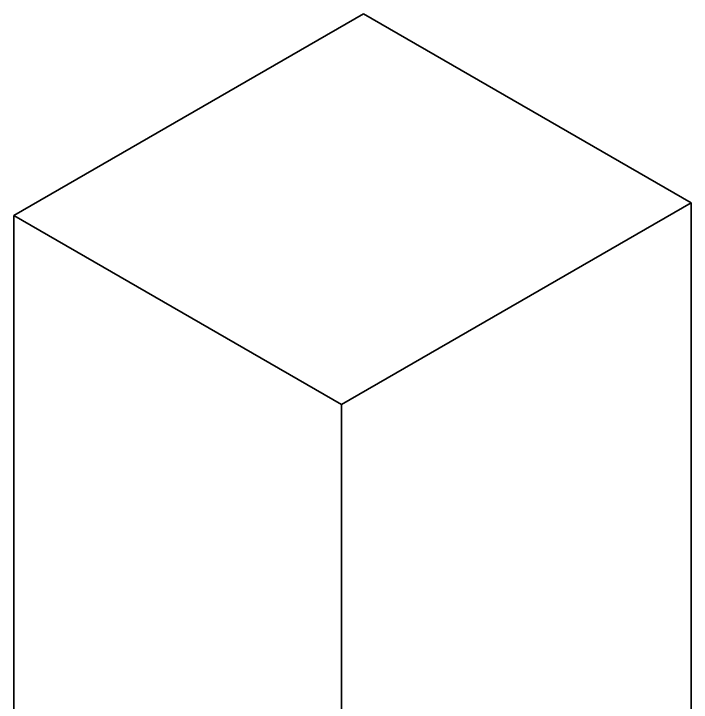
# Model space of a CAD drawing. Header units: millimetres. Extents: x -70 to 70, y -99 to 99.
# Drawn here: x 22.88 to 44.8, y -20.23 to 2.06 of the extents above; entities that cross this region are included whole.
import ezdxf

# ---------------------------------------------------------------- set-up
doc = ezdxf.new("R2010")
doc.units = ezdxf.units.MM
doc.layers.add('粗实线层', color=7, linetype='Continuous', lineweight=35)

msp = doc.modelspace()

# ---------------------------------------------------------------- linework, layer by layer
at = {"layer": '粗实线层', "color": 7, "lineweight": 35}
for p, q in [((22.881, -4.471), (34.194, 2.061)), ((34.194, 2.061), (44.801, -4.063)), ((44.801, -4.063), (33.487, -10.594)), ((44.801, -25.7), (44.801, -4.063)), ((22.881, -28.149), (22.881, -4.471)), ((33.487, -10.594), (22.881, -4.471)), ((33.487, -32.232), (33.487, -10.594))]:
    msp.add_line(p, q, dxfattribs=at)

doc.saveas('drawing.dxf')
